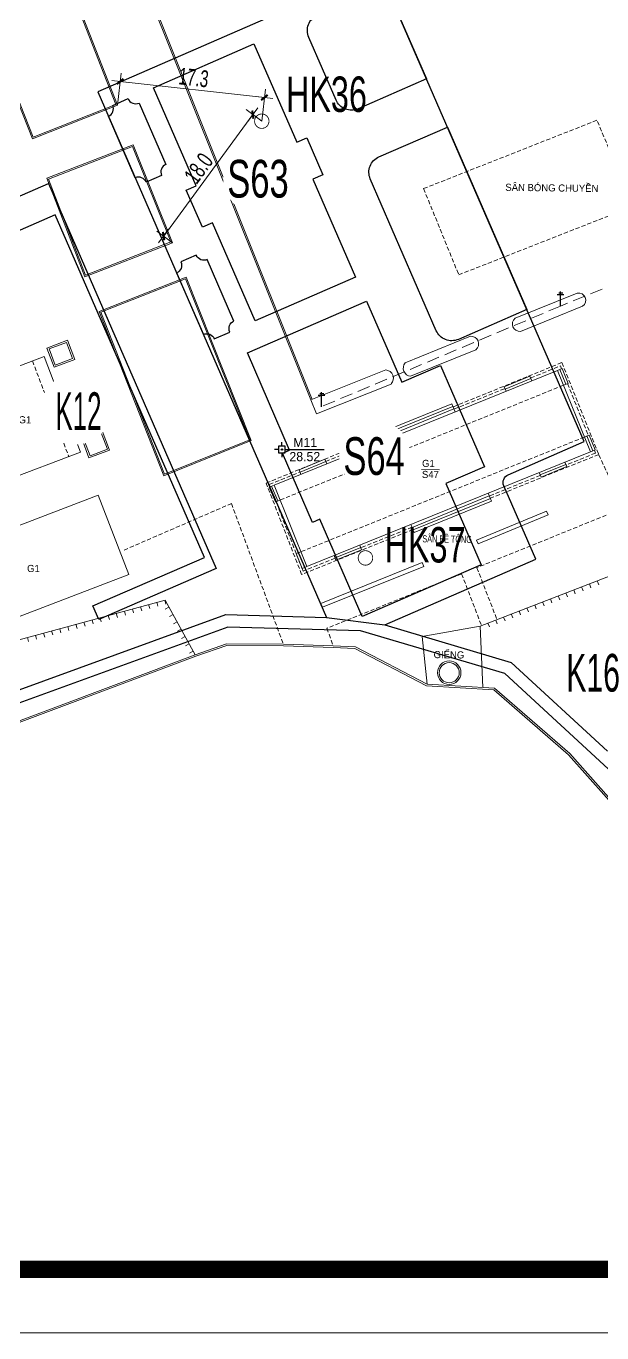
# Model space of a CAD drawing. Header units: inches. Extents: x 496359 to 501064, y 2374078 to 2377203.
# Drawn here: x 496617.7 to 496686.5, y 2376075 to 2376231.1 of the extents above; entities that cross this region are included whole.
import ezdxf
from ezdxf.enums import TextEntityAlignment as Align

# ---------------------------------------------------------------- set-up
doc = ezdxf.new("R2010")
doc.units = ezdxf.units.IN
doc.header["$MEASUREMENT"] = 0
doc.linetypes.add('DASHED', pattern=[0.75, 0.5, -0.25])
for name, color, linetype in [('cd', 7, 'Continuous'), ('chu', 6, 'Continuous'), ('MANH', 147, 'Continuous'), ('MOC - DC2', 1, 'Continuous'), ('NOI', 2, 'Continuous'), ('tl', 8, 'Continuous')]:
    doc.layers.add(name, color=color, linetype=linetype)
for name, color, linetype, lineweight in [('EG Text2', 7, 'Continuous', 18), ('ISO', 252, 'Continuous', 20), ('khung ten QH', 7, 'Continuous', 20), ('Khungbo', 32, 'Continuous', 25), ('LC Dim', 8, 'Continuous', 18), ('LC Net dam 1', 30, 'Continuous', 30), ('LC Net manh', 239, 'Continuous', 5)]:
    doc.layers.add(name, color=color, linetype=linetype, lineweight=lineweight)
doc.styles.add('dien giai', font='', dxfattribs={"width": 0.8})
doc.styles.add('EG Hai', font='')
doc.styles.add('style1', font='')
doc.styles.get('dien giai').set_extended_font_data('.VnArial NarrowH')
doc.styles.get('EG Hai').set_extended_font_data('.VnArial NarrowH')
doc.styles.get('style1').set_extended_font_data('.VnAvantH')
doc.dimstyles.new('DIM300', dxfattribs={"dimscale": 0.5, "dimtxt": 2, "dimasz": 0.007, "dimexe": 1, "dimexo": 0, "dimgap": 0.4, "dimtad": 1, "dimtoh": 1, "dimdec": 1, "dimzin": 1, "dimdsep": 46, "dimtxsty": 'dien giai', "dimblk": 'rowdim', "dimcen": 2.5, "dimclrd": 256, "dimclre": 256, "dimclrt": 2, "dimazin": 0, "dimtfac": 1, "dimtdec": 1, "dimtix": 1, "dimtmove": 2, "dimatfit": 0, "dimldrblk": 'dot leader', "dimfxl": 2, "dimtolj": 1, "dimtzin": 0, "dimlwd": -1, "dimlwe": -1, "dimarcsym": 1})

# ---------------------------------------------------------------- blocks, each defined once
blk = doc.blocks.new('cdien')
at = {"layer": 'cd', "extrusion": (-0.000518657, 0.000768986, 1)}
for p, q in [((-0.46, 3.14, 0), (0.49, 3.14, 0)), ((0, 0), (0, 3.5, 0)), ((-0.8, 2.78, 0), (0.76, 2.78, 0))]:
    blk.add_line(p, q, dxfattribs=at)
blk = doc.blocks.new('1')
at = {"layer": 'tl', "color": 250, "lineweight": 0}
blk.add_line((0, -0.5), (0, 0), dxfattribs=at)
blk = doc.blocks.new('MOC')
at = {"layer": 'MOC - DC2'}
for points in [[(-0.4, 0), (-0.9, 0)], [(0, 0.4), (0, 0.9)], [(0.4, 0), (5.03, 0)], [(0, -0.4), (0, -0.9)]]:
    blk.add_lwpolyline(points, dxfattribs=at)
blk.add_lwpolyline([(-0.4, -0.4), (0.4, -0.4), (0.4, 0.4), (-0.4, 0.4)], close=True, dxfattribs=at)
blk.add_circle((0, 0), 0.0868, dxfattribs=at)
blk = doc.blocks.new('Nền HT mới')
at = {"layer": 'chu', "color": 6, "lineweight": 0, "elevation": -28.38}
blk.add_lwpolyline([(-62.6, -102.67), (-60.45, -102.7)], dxfattribs=at)
at = {"layer": 'MANH', "color": 1, "linetype": 'DASHED', "lineweight": 0, "ltscale": 3, "elevation": -28.38}
blk.add_lwpolyline([(296.55, 137.3), (308.63, 107.72), (320.94, 78.75), (295.28, 58.9), (270.43, 45.09), (239.68, 32.37), (209.79, 20.25), (183.93, 9.6), (120.59, -15.78), (90.69, -27.72), (65.23, -38.06), (38.28, -49.14), (9.68, -60.81), (-18.05, -71.82), (-45.98, -83.15), (-74.53, -95.17)], dxfattribs=at)
at = {"layer": 'MANH', "lineweight": 0, "elevation": -28.38}
for points in [[(-109.03, -63.16), (-98.89, -59.15), (-107.46, -37.27), (-117.56, -41.63)], [(-108.95, -62.97), (-99.08, -59.07), (-107.54, -37.47), (-117.37, -41.71)], [(-107.35, -67.89), (-97.02, -63.89), (-92.31, -75.58), (-102.81, -79.65)], [(-107.15, -67.98), (-97.11, -64.08), (-92.51, -75.49), (-102.73, -79.46)], [(-101.07, -83.8), (-90.68, -79.7), (-82.91, -99.2), (-93.37, -103.44)], [(-100.87, -83.89), (-90.76, -79.9), (-83.1, -99.12), (-93.29, -103.24)], [(-107.07, -88.27), (-106.35, -90.2), (-104.26, -89.42), (-104.99, -87.49)], [(-102.91, -99.09), (-102.18, -101.02), (-100.1, -100.24), (-100.83, -98.31)]]:
    blk.add_lwpolyline(points, close=True, dxfattribs=at)
for points in [[(-75.8, -94.37), (-96.17, -43.42)], [(-75.66, -94.32), (-96.03, -43.37)], [(-43.98, -81.6), (-51.41, -84.61)], [(-43.35, -83.17), (-50.77, -86.17)], [(-107.33, -88.16), (-106.46, -90.46), (-104, -89.53), (-104.87, -87.23), (-107.33, -88.16)], [(-56.73, -86.74), (-64.54, -89.92)], [(-56.08, -88.36), (-63.88, -91.54)], [(-116.67, -92.6), (-107.67, -89.18)], [(-107.67, -89.18), (-103.33, -100.62)], [(-46.33, -90.83), (-80.2, -104.54)], [(-66.86, -90.78), (-75.8, -94.37)], [(-52.7, -92.78), (-49.62, -91.53)], [(-52.59, -93.06), (-49.51, -91.8)], [(-49.62, -91.53), (-49.4, -92.07)], [(-46.33, -90.83), (-45.78, -90.61)], [(-42.4, -100.56), (-46.33, -90.83)], [(-45.34, -92.49), (-46.05, -90.72)], [(-45.06, -92.38), (-45.78, -90.61)], [(-66.19, -92.46), (-75.13, -96.04)], [(-52.7, -92.78), (-52.48, -93.33)], [(-45.62, -92.61), (-45.06, -92.38)], [(-75.13, -96.04), (-75.8, -94.37)], [(-68.18, -98.59), (-58.96, -94.83)], [(-68.06, -98.89), (-58.83, -95.14)], [(-58.96, -94.83), (-58.57, -95.79)], [(-67.93, -99.2), (-58.71, -95.44)], [(-103.17, -98.98), (-102.3, -101.28), (-99.84, -100.35), (-100.71, -98.05), (-103.17, -98.98)], [(-68.18, -98.59), (-67.79, -99.54)], [(-43.12, -98.79), (-42.56, -98.56)], [(-42.12, -100.44), (-42.84, -98.67)], [(-41.84, -100.33), (-42.56, -98.56)], [(-112.34, -104.04), (-103.33, -100.62)], [(-42.4, -100.56), (-76.26, -114.27)], [(-42.4, -100.56), (-41.84, -100.33)], [(-77.2, -102.7), (-74.13, -101.45)], [(-77.2, -102.7), (-76.98, -103.25)], [(-77.09, -102.98), (-74.01, -101.72)], [(-74.13, -101.45), (-73.9, -102)], [(-48.41, -103.32), (-45.33, -102.06)], [(-48.3, -103.59), (-45.21, -102.33)], [(-45.21, -102.33), (-45.44, -101.79)], [(-80.2, -104.54), (-80.76, -104.77)], [(-80.2, -104.54), (-76.26, -114.27)], [(-48.3, -103.59), (-48.52, -103.04)], [(-121.26, -113.43), (-101.2, -105.73)], [(-97.56, -115.21), (-101.2, -105.73)], [(-80.04, -106.54), (-80.76, -104.77)], [(-79.76, -106.43), (-80.48, -104.66)], [(-63.7, -109.58), (-54.48, -105.83)], [(-54.23, -106.44), (-54.61, -105.5)], [(-79.48, -106.32), (-80.04, -106.54)], [(-63.57, -109.89), (-54.35, -106.13)], [(-63.45, -110.2), (-54.23, -106.44)], [(-56.01, -111.1), (-47.65, -107.63)], [(-47.46, -108.1), (-47.65, -107.63)], [(-63.45, -110.2), (-63.84, -109.24)], [(-55.81, -111.56), (-47.46, -108.1)], [(-72.91, -113.23), (-69.84, -111.98)], [(-72.8, -113.5), (-69.73, -112.25)], [(-69.73, -112.25), (-69.95, -111.7)], [(-55.81, -111.56), (-56.01, -111.1)], [(-76.98, -112.5), (-77.54, -112.72)], [(-76.82, -114.49), (-77.54, -112.72)], [(-76.54, -114.38), (-77.26, -112.61)], [(-62.51, -113.78), (-74.6, -118.67)], [(-72.8, -113.5), (-73.02, -112.96)], [(-62.32, -114.24), (-62.51, -113.78)], [(-55.56, -121.37), (-35.49, -113.62), (-28.56, -130.3), (-21.06, -127.64), (-16.17, -125.52), (-4.86, -121.88), (1.9, -148.39), (-14.16, -154.12), (-14.26, -155.94)], [(-117.62, -122.91), (-97.56, -115.21)], [(-76.26, -114.27), (-76.82, -114.49)], [(-62.32, -114.24), (-74.41, -119.13)], [(-121.23, -125.89), (-93.21, -118.26), (-89.6, -124.79)], [(-74.41, -119.13), (-74.6, -118.67)], [(-61.92, -128.32), (-62.51, -122.63), (-55.56, -121.37), (-55.27, -128.69)]]:
    blk.add_lwpolyline(points, dxfattribs=at)
at = {"layer": 'MANH', "color": 4, "lineweight": 0, "elevation": -28.38}
for points in [[(-184.36, -81.22), (-181.58, -81.01), (-181.14, -81.65), (-177.81, -94.32), (-173.1, -117.6), (-168.32, -149.5), (-149.5, -146.12), (-116.63, -135.13), (-89.53, -124.98), (-85.82, -123.71), (-79.08, -123.75), (-73.14, -123.93), (-70.53, -124.07), (-61.97, -128.52), (-53.95, -128.98), (-45.02, -136.76), (-38.23, -144.39)], [(-184.21, -81.01), (-181.49, -80.8), (-180.95, -81.57), (-177.62, -94.27), (-172.9, -117.57), (-168.16, -149.26), (-149.55, -145.92), (-116.69, -134.94), (-89.6, -124.79), (-85.86, -123.51), (-79.08, -123.55), (-73.13, -123.73), (-70.47, -123.87), (-61.92, -128.32), (-53.87, -128.79), (-44.88, -136.61), (-38.1, -144.24)]]:
    blk.add_lwpolyline(points, dxfattribs=at)
at = {"layer": 'MANH', "linetype": 'DASHED', "lineweight": 0, "elevation": -28.38}
blk.add_lwpolyline([(-58.13, -79.42), (-37.27, -71.22), (-41.63, -60.96), (-62.33, -69.12)], close=True, dxfattribs=at)
for points in [[(-109.05, -89.71), (-104.71, -101.14)], [(-45.62, -92.61), (-79.48, -106.32)], [(-43.11, -98.79), (-76.98, -112.5)], [(-35.49, -113.62), (-41.41, -100.88)], [(-98.11, -112.29), (-85.28, -106.74), (-79.08, -123.55)], [(-38.43, -107.29), (-55.97, -114.39)], [(-57.79, -115.13), (-73.88, -121.64), (-73.13, -123.73)], [(-57.79, -115.13), (-55.41, -121.31)], [(-55.96, -114.41), (-53.57, -120.6)]]:
    blk.add_lwpolyline(points, dxfattribs=at)
at = {"layer": 'MANH', "color": 5, "linetype": 'DASHED', "lineweight": 0, "elevation": -28.38}
for points in [[(-58.81, -95.2), (-45.82, -89.9), (-41.41, -100.88), (-54.36, -106.11)], [(-49.53, -91.74), (-45.98, -90.3), (-45.85, -90.64)], [(-58.7, -95.47), (-52.62, -93)], [(-45.13, -92.41), (-42.65, -98.6)], [(-63.6, -109.84), (-76.9, -115.21), (-81.14, -104.29), (-68.03, -98.95)], [(-74.02, -101.71), (-67.92, -99.23)], [(-41.93, -100.37), (-41.8, -100.71), (-45.3, -102.13)], [(-80.65, -104.73), (-80.76, -104.46), (-77.09, -102.97)], [(-48.39, -103.37), (-54.48, -105.83)], [(-72.9, -113.27), (-76.73, -114.81), (-79.96, -106.51)], [(-63.71, -109.56), (-69.82, -112.02)]]:
    blk.add_lwpolyline(points, dxfattribs=at)
at = {"layer": 'MANH', "lineweight": 0}
for radius in [1.4, 1.2]:
    blk.add_circle((-59.27, -126.94, -0.23), radius, dxfattribs=at)
for centre, radius, start, end in [((-43.83, -82.45, 1.06), 0.865, 304.4177, 99.6182), ((-50.84, -85.29, 1.06), 0.886, 129.5808, 274.4551), ((-56.68, -87.67, 1.1), 0.924, 311.114, 93.1676), ((-63.76, -90.55, 1.1), 0.999, 141.3656, 263.2817), ((-66.93, -91.78, 1.08), 1, 317.717, 86.0379)]:
    blk.add_arc(centre, radius, start, end, dxfattribs=at)
at = {"layer": 'MOC - DC2', "lineweight": 0}
blk.add_point((-79.25, -100.29, 0.15), dxfattribs=at)
at = {"layer": 'cd', "lineweight": 0, "xscale": 0.5, "yscale": 0.5, "zscale": 0.5, "rotation": 359.2672157837458}
for p in [(-45.98, -83.15, 1.18), (-74.53, -95.17, 1.1)]:
    blk.add_blockref('cdien', p, dxfattribs=at)
at = {"layer": 'MOC - DC2', "lineweight": 0}
blk.add_blockref('MOC', (-79.25, -100.29, 0.15), dxfattribs=at)
at = {"layer": 'NOI', "lineweight": 0}
for p, rotation in [((-44.39, -117.05, -28.38), 21.11312069336311), ((-43.45, -116.69, -28.38), 21.11312069336311), ((-42.52, -116.33, -28.38), 21.11312069336311), ((-41.59, -115.97, -28.38), 21.11312069336311), ((-94.21, -118.53, -28.38), 15.24107065877397), ((-93.25, -118.27, -28.38), 15.24107065877397), ((-48.12, -118.49, -28.38), 21.11312069336311), ((-47.18, -118.13, -28.38), 21.11312069336311), ((-46.25, -117.77, -28.38), 21.11312069336311), ((-45.32, -117.41, -28.38), 21.11312069336311), ((-100, -120.11, -28.38), 15.24107065877397), ((-99.04, -119.85, -28.38), 15.24107065877397), ((-98.07, -119.58, -28.38), 15.24107065877397), ((-97.11, -119.32, -28.38), 15.24107065877397), ((-96.14, -119.06, -28.38), 15.24107065877397), ((-95.18, -118.79, -28.38), 15.24107065877397), ((-92.75, -119.1, -28.38), 298.9664195752667), ((-92.26, -119.98, -28.38), 298.9664195752667), ((-51.85, -119.93, -28.38), 21.11312069336311), ((-50.92, -119.57, -28.38), 21.11312069336311), ((-49.98, -119.21, -28.38), 21.11312069336311), ((-49.05, -118.85, -28.38), 21.11312069336311), ((-105.79, -121.69, -28.38), 15.24107065877397), ((-104.83, -121.42, -28.38), 15.24107065877397), ((-103.86, -121.16, -28.38), 15.24107065877397), ((-102.9, -120.9, -28.38), 15.24107065877397), ((-101.93, -120.63, -28.38), 15.24107065877397), ((-100.97, -120.37, -28.38), 15.24107065877397), ((-91.78, -120.85, -28.38), 298.9664195752667), ((-91.3, -121.73, -28.38), 298.9664195752667), ((-54.65, -121.01, -28.38), 21.11312069336311), ((-53.71, -120.65, -28.38), 21.11312069336311), ((-52.78, -120.29, -28.38), 21.11312069336311), ((-109.65, -122.74, -28.38), 15.24107065877397), ((-108.69, -122.47, -28.38), 15.24107065877397), ((-107.72, -122.21, -28.38), 15.24107065877397), ((-106.76, -121.95, -28.38), 15.24107065877397), ((-90.81, -122.6, -28.38), 298.9664195752667), ((-90.33, -123.48, -28.38), 298.9664195752667), ((-89.84, -124.35, -28.38), 298.9664195752667)]:
    blk.add_blockref('1', p, dxfattribs=dict(at, rotation=rotation))
at = {"layer": 'chu', "color": 6, "lineweight": 0, "style": 'style1'}
for s, p in [('S¢N BãNG CHUYÒN', (-52.57, -69.39, -28.38)), ('G1', (-110.72, -97.15, -28.38)), ('S47', (-62.53, -103.68, -28.38)), ('G1', (-62.52, -102.36, -28.38)), ('G1', (-109.7, -114.91, -28.38)), ('GIÕNG', (-61.14, -125.2, -28.38))]:
    blk.add_text(s, height=0.85, rotation=359.2672, dxfattribs=at).set_placement(p)
at = {"layer": 'chu', "color": 6, "lineweight": 0, "style": 'style1', "width": 0.7}
for s, p in [('S¢N B£ T¤NG', (-62.48, -111.37, -28.38)), ('RAU', (-41.76, -126.04, -28.38))]:
    blk.add_text(s, height=0.85, rotation=359.2672, dxfattribs=at).set_placement(p)
at = {"layer": 'MOC - DC2', "lineweight": 0, "style": 'style1'}
for s, p in [('M11', (-77.91, -100, 0.15)), ('28.52', (-78.36, -101.68, 0.15))]:
    blk.add_text(s, height=1.1, dxfattribs=at).set_placement(p)
blk = doc.blocks.new('rowdim')
blk.add_line((-200, 0), (200, 0))
at = {"const_width": 50}
blk.add_lwpolyline([(-71, -71), (71, 71)], dxfattribs=at)
blk = doc.blocks.new('*D408')
at = {"layer": 'Defpoints', "color": 0, "transparency": 16777216}
for p in [(496628.63, 2376221.62), (496646.17, 2376222.53), (496645.86, 2376219.7)]:
    blk.add_point(p, dxfattribs=at)
at = {"layer": 'LC Dim', "transparency": 16777216}
for p, q in [((496628.63, 2376221.62), (496629.05, 2376225.44)), ((496628.95, 2376224.45), (496646.17, 2376222.53)), ((496645.86, 2376219.7), (496646.29, 2376223.52))]:
    blk.add_line(p, q, dxfattribs=at)
at = {"layer": 'LC Dim', "transparency": 16777216, "xscale": 0.005, "yscale": 0.005, "zscale": 0.005}
for p, rotation in [((496628.94, 2376224.45), 173.6387116845384), ((496646.17, 2376222.53), 353.6387116845384)]:
    blk.add_blockref('rowdim', p, dxfattribs=dict(at, rotation=rotation))
at = {"layer": 'LC Dim', "color": 2, "transparency": 16777216, "insert": (496637.72, 2376224.9), "char_height": 2, "attachment_point": 5, "rotation": 353.6387, "style": 'dien giai'}
blk.add_mtext('\\A1;17.3', dxfattribs=at)
blk = doc.blocks.new('dot leader')
at = {"const_width": 50}
blk.add_lwpolyline([(-25, 0, 1), (25, 0, 1)], format="xyb", close=True, dxfattribs=at)
blk = doc.blocks.new('*D409')
at = {"layer": 'Defpoints', "color": 0, "transparency": 16777216}
for p in [(496644.79, 2376220.48), (496645.86, 2376219.7), (496635.2, 2376205.19)]:
    blk.add_point(p, dxfattribs=at)
at = {"layer": 'LC Dim', "transparency": 16777216}
for p, q in [((496634.14, 2376205.98), (496644.79, 2376220.48)), ((496645.86, 2376219.7), (496643.99, 2376221.08)), ((496635.2, 2376205.19), (496633.33, 2376206.57))]:
    blk.add_line(p, q, dxfattribs=at)
at = {"layer": 'LC Dim', "transparency": 16777216, "xscale": 0.005, "yscale": 0.005, "zscale": 0.005}
for p, rotation in [((496644.79, 2376220.48), 53.69215558974948), ((496634.13, 2376205.98), 233.6921555897495)]:
    blk.add_blockref('rowdim', p, dxfattribs=dict(at, rotation=rotation))
at = {"layer": 'LC Dim', "color": 2, "transparency": 16777216, "insert": (496638.32, 2376214.07), "char_height": 2, "attachment_point": 5, "rotation": 53.6922, "style": 'dien giai'}
blk.add_mtext('\\A1;18.0', dxfattribs=at)

msp = doc.modelspace()

# ---------------------------------------------------------------- linework, layer by layer
at = {"layer": 'khung ten QH'}
msp.add_lwpolyline([(496359.34, 2377095.58), (496359.34, 2376074.98), (497802.25, 2376074.98), (497802.25, 2377095.58)], close=True, dxfattribs=at)
at = {"layer": 'Khungbo', "color": 0, "lineweight": 50, "const_width": 2.07}
msp.add_lwpolyline([(496366.92, 2377088), (496366.92, 2376082.57), (497794.67, 2376082.57), (497794.67, 2377088)], close=True, dxfattribs=at)
at = {"layer": 'LC Net dam 1'}
for points in [[(496665.55, 2376224.74), (496657.36, 2376221.18, -0.414214), (496654.73, 2376222.22), (496651.47, 2376229.71, -0.414214), (496652.5, 2376232.34), (496660.69, 2376235.9)], [(496627.54, 2376220.28, 0.414214), (496628.06, 2376221.59), (496629.89, 2376222.39, 0.414214), (496631.21, 2376221.87), (496634.4, 2376214.54, 0.414214), (496633.89, 2376213.22), (496632.05, 2376212.42, 0.414214), (496630.74, 2376212.94)], [(496677.53, 2376197.21), (496669.34, 2376193.64, -0.414214), (496666.71, 2376194.68), (496658.82, 2376212.81, -0.414214), (496659.86, 2376215.44), (496668.04, 2376219)], [(496638.88, 2376194.24, -0.414214), (496640.19, 2376193.72), (496642.03, 2376194.52, -0.414214), (496642.54, 2376195.83), (496639.35, 2376203.17, -0.414214), (496638.04, 2376203.69), (496636.2, 2376202.89, -0.414214), (496635.68, 2376201.57)]]:
    msp.add_lwpolyline(points, format="xyb", close=True, dxfattribs=at)
at = {"layer": 'LC Net dam 1', "const_width": 0.1}
for points in [[(496645, 2376219.7, 1), (496646.72, 2376219.7, 1)], [(496657.38, 2376167.54, 1), (496659.11, 2376167.54, 1)]]:
    msp.add_lwpolyline(points, format="xyb", close=True, dxfattribs=at)

# ---------------------------------------------------------------- block references
at = {"layer": 'LC Net manh'}
msp.add_blockref('Nền HT mới', (496727.52, 2376280.77, 2.92), dxfattribs=at)

# ---------------------------------------------------------------- texts
at = {"layer": 'EG Text2', "style": 'EG Hai', "width": 0.8}
for s, p in [('hk36', (496653.58, 2376222.92, 164.5)), ('hk37', (496665.36, 2376169.11, 192.95))]:
    msp.add_text(s, height=4.224, rotation=0, dxfattribs=at).set_placement(p, align=Align.MIDDLE_CENTER)

# ---------------------------------------------------------------- dimensions: what is measured, and where the dimension line sits
at = {"layer": 'LC Dim'}
for p1, distance, picture, middle in [((496628.63, 2376221.62, -25.45), 2.85, '*D408', (496637.72, 2376224.9, -25.45)), ((496635.2, 2376205.19, -25.45), 1.33, '*D409', (496638.32, 2376214.07, -25.45))]:
    dim = msp.add_aligned_dim(p1=p1, p2=(496645.86, 2376219.7, -25.45), distance=distance, dimstyle='DIM300', override={"dimscale": 1, "dimasz": 0.005, "dimpost": ''}, dxfattribs=at)
    dim.commit()
    dim.dimension.update_dxf_attribs({"geometry": picture, "text_midpoint": middle})

# ---------------------------------------------------------------- next in the draw order: wipeouts: each hides what was drawn before it
at = {"ltscale": 500}
for points, z in [([(496642.49, 2376209.89), (496642.03, 2376210.44), (496641.77, 2376210.84), (496641.54, 2376211.33), (496641.37, 2376211.86), (496641.28, 2376212.35), (496641.24, 2376212.79), (496641.26, 2376213.32), (496641.33, 2376213.72), (496641.48, 2376214.3), (496641.61, 2376214.61), (496641.83, 2376215.05), (496642.1, 2376215.44), (496642.48, 2376215.88), (496642.88, 2376216.24), (496643.35, 2376216.56), (496643.81, 2376216.79), (496644.24, 2376216.95), (496644.64, 2376217.04), (496645.15, 2376217.12), (496645.58, 2376217.13), (496645.99, 2376217.1), (496646.53, 2376217), (496646.94, 2376216.87), (496647.33, 2376216.71), (496647.91, 2376216.36), (496648.17, 2376216.16), (496648.47, 2376215.89), (496648.72, 2376215.62), (496648.99, 2376215.27), (496649.24, 2376214.86), (496649.39, 2376214.52), (496649.52, 2376214.17), (496649.64, 2376213.71), (496649.7, 2376213.31), (496649.72, 2376212.73), (496649.66, 2376212.18), (496649.56, 2376211.75), (496649.45, 2376211.4), (496649.25, 2376210.95), (496649.03, 2376210.57), (496648.82, 2376210.28), (496648.48, 2376209.9), (496648.22, 2376209.66), (496647.81, 2376209.35), (496647.53, 2376209.18), (496647.28, 2376209.06), (496646.98, 2376208.93), (496646.63, 2376208.81), (496646.3, 2376208.73), (496645.95, 2376208.68), (496645.6, 2376208.65), (496645.31, 2376208.66), (496644.88, 2376208.7), (496644.51, 2376208.76), (496644.11, 2376208.88), (496643.71, 2376209.04), (496643.24, 2376209.3), (496643.02, 2376209.44), (496642.71, 2376209.68)], -292.38), ([(496620.69, 2376182.33), (496620.22, 2376182.88), (496619.97, 2376183.28), (496619.74, 2376183.78), (496619.57, 2376184.3), (496619.48, 2376184.8), (496619.44, 2376185.24), (496619.46, 2376185.76), (496619.52, 2376186.17), (496619.68, 2376186.74), (496619.81, 2376187.06), (496620.03, 2376187.49), (496620.3, 2376187.89), (496620.68, 2376188.32), (496621.08, 2376188.68), (496621.55, 2376189), (496622.01, 2376189.23), (496622.44, 2376189.39), (496622.84, 2376189.49), (496623.34, 2376189.56), (496623.78, 2376189.57), (496624.19, 2376189.54), (496624.73, 2376189.44), (496625.14, 2376189.31), (496625.52, 2376189.15), (496626.11, 2376188.81), (496626.37, 2376188.61), (496626.67, 2376188.34), (496626.92, 2376188.06), (496627.19, 2376187.71), (496627.43, 2376187.3), (496627.59, 2376186.96), (496627.72, 2376186.61), (496627.84, 2376186.16), (496627.9, 2376185.76), (496627.91, 2376185.17), (496627.86, 2376184.62), (496627.76, 2376184.19), (496627.64, 2376183.84), (496627.45, 2376183.39), (496627.23, 2376183.02), (496627.02, 2376182.73), (496626.68, 2376182.34), (496626.42, 2376182.1), (496626.01, 2376181.8), (496625.73, 2376181.63), (496625.48, 2376181.5), (496625.18, 2376181.37), (496624.83, 2376181.26), (496624.5, 2376181.18), (496624.15, 2376181.12), (496623.8, 2376181.1), (496623.51, 2376181.1), (496623.08, 2376181.14), (496622.71, 2376181.21), (496622.31, 2376181.32), (496621.91, 2376181.48), (496621.44, 2376181.74), (496621.22, 2376181.89), (496620.91, 2376182.13)], -263.67), ([(496656.37, 2376176.77), (496655.9, 2376177.32), (496655.65, 2376177.72), (496655.42, 2376178.21), (496655.25, 2376178.74), (496655.15, 2376179.23), (496655.12, 2376179.67), (496655.14, 2376180.2), (496655.2, 2376180.6), (496655.36, 2376181.18), (496655.49, 2376181.49), (496655.71, 2376181.93), (496655.97, 2376182.32), (496656.35, 2376182.76), (496656.76, 2376183.12), (496657.23, 2376183.44), (496657.69, 2376183.66), (496658.12, 2376183.82), (496658.52, 2376183.92), (496659.02, 2376183.99), (496659.45, 2376184.01), (496659.87, 2376183.98), (496660.41, 2376183.88), (496660.82, 2376183.75), (496661.2, 2376183.59), (496661.79, 2376183.24), (496662.05, 2376183.04), (496662.35, 2376182.77), (496662.6, 2376182.5), (496662.87, 2376182.15), (496663.11, 2376181.74), (496663.27, 2376181.4), (496663.4, 2376181.04), (496663.52, 2376180.59), (496663.57, 2376180.19), (496663.59, 2376179.61), (496663.54, 2376179.06), (496663.44, 2376178.62), (496663.32, 2376178.27), (496663.12, 2376177.83), (496662.91, 2376177.45), (496662.7, 2376177.16), (496662.36, 2376176.78), (496662.1, 2376176.54), (496661.69, 2376176.23), (496661.41, 2376176.06), (496661.16, 2376175.93), (496660.86, 2376175.81), (496660.51, 2376175.69), (496660.18, 2376175.61), (496659.83, 2376175.56), (496659.48, 2376175.53), (496659.19, 2376175.53), (496658.76, 2376175.57), (496658.39, 2376175.64), (496657.99, 2376175.76), (496657.59, 2376175.92), (496657.12, 2376176.17), (496656.9, 2376176.32), (496656.59, 2376176.56)], -211.71), ([(496682.52, 2376150.88), (496682.06, 2376151.43), (496681.8, 2376151.83), (496681.57, 2376152.32), (496681.4, 2376152.85), (496681.31, 2376153.34), (496681.28, 2376153.78), (496681.3, 2376154.31), (496681.36, 2376154.71), (496681.52, 2376155.29), (496681.64, 2376155.6), (496681.86, 2376156.04), (496682.13, 2376156.43), (496682.51, 2376156.87), (496682.91, 2376157.23), (496683.39, 2376157.55), (496683.84, 2376157.78), (496684.28, 2376157.94), (496684.67, 2376158.04), (496685.18, 2376158.11), (496685.61, 2376158.12), (496686.02, 2376158.09), (496686.56, 2376157.99), (496686.97, 2376157.86), (496687.36, 2376157.7), (496687.94, 2376157.35), (496688.21, 2376157.15), (496688.5, 2376156.89), (496688.76, 2376156.61), (496689.02, 2376156.26), (496689.27, 2376155.85), (496689.43, 2376155.51), (496689.55, 2376155.16), (496689.67, 2376154.7), (496689.73, 2376154.3), (496689.75, 2376153.72), (496689.69, 2376153.17), (496689.59, 2376152.74), (496689.48, 2376152.39), (496689.28, 2376151.94), (496689.06, 2376151.56), (496688.85, 2376151.28), (496688.52, 2376150.89), (496688.25, 2376150.65), (496687.85, 2376150.34), (496687.57, 2376150.17), (496687.32, 2376150.05), (496687.01, 2376149.92), (496686.66, 2376149.8), (496686.33, 2376149.72), (496685.98, 2376149.67), (496685.63, 2376149.65), (496685.34, 2376149.65), (496684.91, 2376149.69), (496684.55, 2376149.76), (496684.14, 2376149.87), (496683.75, 2376150.03), (496683.27, 2376150.29), (496683.05, 2376150.43), (496682.74, 2376150.67)], -292.38)]:
    msp.add_wipeout(points, dxfattribs=at).translate(0, 0, z).dxf.layer = 'ISO'

# ---------------------------------------------------------------- next in the draw order: linework, layer by layer
at = {"layer": 'LC Net dam 1'}
msp.add_lwpolyline([(496659.85, 2376237.84), (496626.26, 2376223.22), (496653.59, 2376160.43), (496660.54, 2376159.53), (496660.54, 2376159.53), (496678.59, 2376167.38), (496674.77, 2376176.16, -0.414214), (496675.29, 2376177.47), (496684.39, 2376181.44)], format="xyb", close=True, dxfattribs=at)
for points in [[(496639.96, 2376207.56), (496638.76, 2376207.04), (496636.83, 2376211.46), (496638.03, 2376211.98), (496632.94, 2376223.7), (496644.93, 2376228.92), (496650.03, 2376217.2), (496651.23, 2376217.73), (496653.15, 2376213.31), (496651.95, 2376212.78), (496657.05, 2376201.07), (496645.05, 2376195.85)], [(496667.85, 2376176.42), (496672.07, 2376166.73), (496657.84, 2376160.53), (496652.78, 2376172.15), (496651.92, 2376171.78), (496648.33, 2376180.03), (496649.19, 2376180.4), (496644.14, 2376192.02), (496658.37, 2376198.21), (496662.58, 2376188.52), (496667.21, 2376190.53), (496672.47, 2376178.43)]]:
    msp.add_lwpolyline(points, close=True, dxfattribs=at)
for points in [[(496606.38, 2376206.16), (496620.4, 2376212.26), (496640.42, 2376166.27), (496626.4, 2376160.17), (496625.69, 2376161.8), (496639, 2376167.59), (496621.19, 2376208.5), (496607.88, 2376202.71), (496606.38, 2376206.16)], [(496602.3, 2376146.5), (496641.57, 2376160.77), (496653.59, 2376160.43), (496660.54, 2376159.53), (496675.67, 2376155.06), (496687.14, 2376144.47)], [(496695.47, 2376134.75), (496674.91, 2376153.72), (496657.65, 2376158.81), (496641.82, 2376159.26), (496594.91, 2376142.21)]]:
    msp.add_lwpolyline(points, dxfattribs=at)

# ---------------------------------------------------------------- next in the draw order: texts
at = {"layer": 'EG Text2', "style": 'EG Hai'}
for s, width, p in [('s63', 0.8, (496645.41, 2376212.83, -292.38)), ('k12', 0.6, (496623.96, 2376185.07, -263.67)), ('s64', 0.8, (496659.28, 2376179.7, -211.71)), ('k16', 0.7, (496685.44, 2376153.82, -292.38))]:
    msp.add_text(s, height=4.5, rotation=0, dxfattribs=dict(at, width=width)).set_placement(p, align=Align.MIDDLE_CENTER)

doc.saveas('drawing.dxf')
